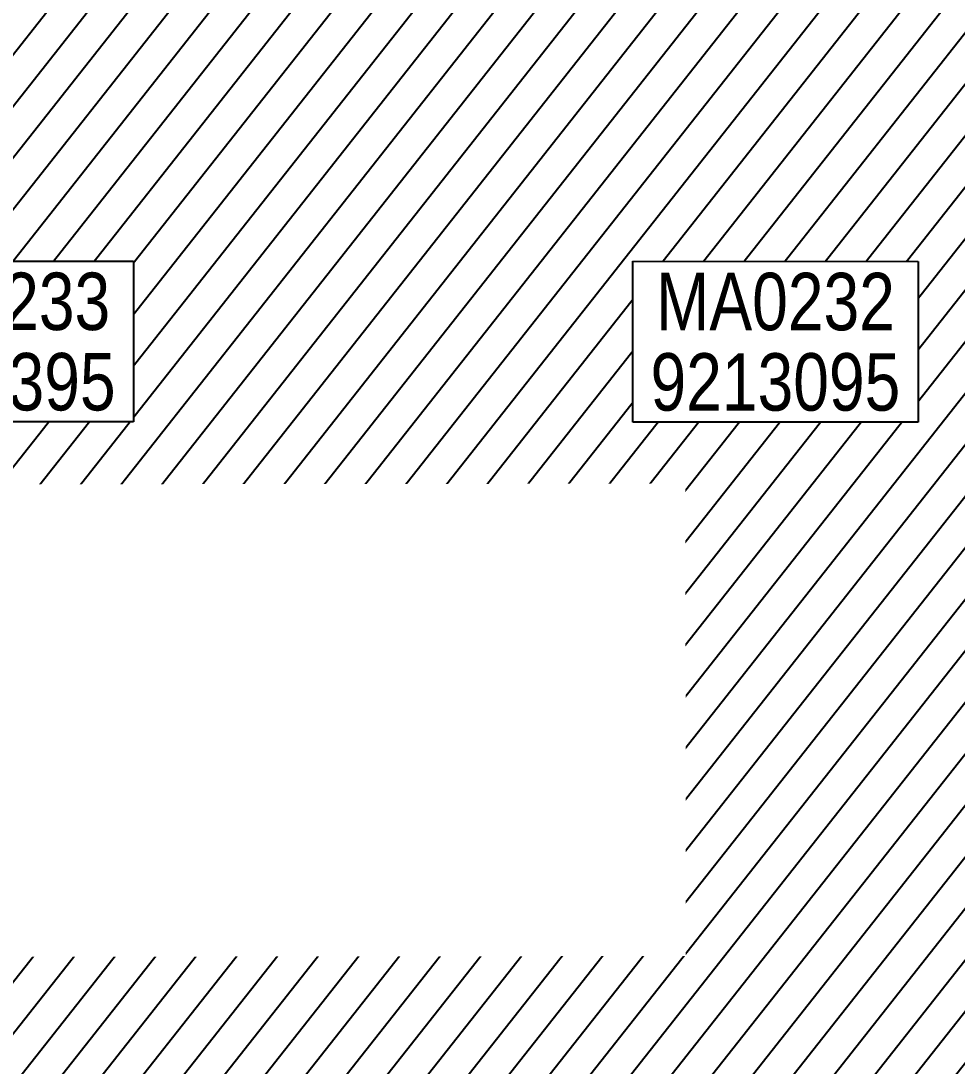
# Model space of a CAD drawing. Header units: centimetres. Extents: x -6122352 to 4157695, y -1694241 to 1947892.
# Drawn here: x 108558 to 115896, y -192077 to -183890 of the extents above; entities that cross this region are included whole.
import ezdxf
from ezdxf.xclip import XClip

# ---------------------------------------------------------------- set-up
doc = ezdxf.new("R2010")
doc.units = ezdxf.units.CM
doc.header["$MEASUREMENT"] = 0
doc.header["$XCLIPFRAME"] = 2
for name, pattern in [('DASHED2', [0.375, 0.25, -0.125]), ('XR-AR-END-SETTING OUT PLAN$0$23585-XR-AR-END-GROUND FLOOR$0$23261-XR-AR-SI-GF$0$HIDDEN', [0.375, 0.25, -0.125]), ('XR-AR-END-SETTING OUT PLAN$0$23585-XR-AR-END-GROUND FLOOR$0$945-4P-1-101-GROUND FLOOR PLAN$0$XR-MIDDLE-GROUND FLOOR PLAN$0$HIDDEN2', [0.1875, 0.125, -0.0625]), ('XR-AR-END-SETTING OUT PLAN$0$23585-XR-AR-END-GROUND FLOOR$0$HIDDEN', [0.375, 0.25, -0.125]), ('XR-AR-END-SETTING OUT PLAN$0$23585-XR-AR-END-GROUND FLOOR$0$XR-END-GROUND FLOOR PLAN$0$HIDDEN', [9.525, 6.35, -3.175]), ('XR-AR-END-SETTING OUT PLAN$0$23585-XR-AR-END-GROUND FLOOR$0$XR-END-GROUND FLOOR PLAN$0$HIDDEN2', [0.1875, 0.125, -0.0625]), ('XR-AR-MID-SETTING OUT FOR MASTER$0$23585-XR-AR-MID-GROUND FLOOR$0$23261-XR-AR-SI-GF$0$HIDDEN', [0.375, 0.25, -0.125]), ('XR-AR-MID-SETTING OUT FOR MASTER$0$23585-XR-AR-MID-GROUND FLOOR$0$945-4P-1-101-GROUND FLOOR PLAN$0$XR-MIDDLE-GROUND FLOOR PLAN$0$HIDDEN', [9.525, 6.35, -3.175]), ('XR-AR-MID-SETTING OUT FOR MASTER$0$23585-XR-AR-MID-GROUND FLOOR$0$945-4P-1-101-GROUND FLOOR PLAN$0$XR-MIDDLE-GROUND FLOOR PLAN$0$HIDDEN2', [0.1875, 0.125, -0.0625])]:
    doc.linetypes.add(name, pattern=pattern)
doc.layers.add('23585-XR-AR-DAMAC PLOT LIMITS$0$1-End units', color=7, linetype='Continuous', lineweight=5, true_color=0xf8991e)
for name, color, linetype, lineweight in [('23585-XR-AR-DAMAC PLOT LIMITS$0$1-Mid units', 41, 'Continuous', 5), ('@ Foundations', 4, 'DASHED2', 50), ('A-ANNO-TEXT', 3, 'Continuous', 25), ('XR-AR-END-SETTING OUT PLAN$0$23585-XR-AR-END-GROUND FLOOR$0$A-DOOR-FULL', 1, 'Continuous', 9), ('XR-AR-END-SETTING OUT PLAN$0$23585-XR-AR-END-GROUND FLOOR$0$A-FLOR-OVHD', 9, 'XR-AR-END-SETTING OUT PLAN$0$23585-XR-AR-END-GROUND FLOOR$0$23261-XR-AR-SI-GF$0$HIDDEN', 15), ('XR-AR-END-SETTING OUT PLAN$0$23585-XR-AR-END-GROUND FLOOR$0$A-FLOR-UNDR', 8, 'XR-AR-END-SETTING OUT PLAN$0$23585-XR-AR-END-GROUND FLOOR$0$HIDDEN', 5), ('XR-AR-END-SETTING OUT PLAN$0$23585-XR-AR-END-GROUND FLOOR$0$A-GLAZ-SILL', 8, 'Continuous', 5), ('XR-AR-END-SETTING OUT PLAN$0$23585-XR-AR-END-GROUND FLOOR$0$A-WALL', 7, 'Continuous', 30), ('XR-AR-END-SETTING OUT PLAN$0$23585-XR-AR-END-GROUND FLOOR$0$A-WALL-FNSH', 9, 'Continuous', 5), ('XR-AR-END-SETTING OUT PLAN$0$23585-XR-AR-END-GROUND FLOOR$0$S-COLS', 51, 'Continuous', 40), ('XR-AR-END-SETTING OUT PLAN$0$23585-XR-AR-END-GROUND FLOOR$0$S-COLS-PATT', 8, 'Continuous', 5), ('XR-AR-MID-SETTING OUT FOR MASTER$0$23585-XR-AR-MID-GROUND FLOOR$0$$A-GLAZ-WNDO', 232, 'Continuous', 9), ('XR-AR-MID-SETTING OUT FOR MASTER$0$23585-XR-AR-MID-GROUND FLOOR$0$$A-WALL', 1, 'Continuous', 5), ('XR-AR-MID-SETTING OUT FOR MASTER$0$23585-XR-AR-MID-GROUND FLOOR$0$A-DOOR', 31, 'Continuous', 5), ('XR-AR-MID-SETTING OUT FOR MASTER$0$23585-XR-AR-MID-GROUND FLOOR$0$A-DOOR-FULL', 1, 'Continuous', 9), ('XR-AR-MID-SETTING OUT FOR MASTER$0$23585-XR-AR-MID-GROUND FLOOR$0$A-EQUP-KITN-PLAN', 202, 'Continuous', 9), ('XR-AR-MID-SETTING OUT FOR MASTER$0$23585-XR-AR-MID-GROUND FLOOR$0$A-FLOR-OVHD', 9, 'XR-AR-MID-SETTING OUT FOR MASTER$0$23585-XR-AR-MID-GROUND FLOOR$0$23261-XR-AR-SI-GF$0$HIDDEN', 15), ('XR-AR-MID-SETTING OUT FOR MASTER$0$23585-XR-AR-MID-GROUND FLOOR$0$A-GLAZ-SILL', 8, 'Continuous', 5), ('XR-AR-MID-SETTING OUT FOR MASTER$0$23585-XR-AR-MID-GROUND FLOOR$0$A-GLAZ-WNDO', 232, 'Continuous', 9), ('XR-AR-MID-SETTING OUT FOR MASTER$0$23585-XR-AR-MID-GROUND FLOOR$0$A-WALL', 7, 'Continuous', 30), ('XR-AR-MID-SETTING OUT FOR MASTER$0$23585-XR-AR-MID-GROUND FLOOR$0$A-WALL-FNSH', 9, 'Continuous', 5), ('XR-AR-MID-SETTING OUT FOR MASTER$0$23585-XR-AR-MID-GROUND FLOOR$0$S-COLS', 51, 'Continuous', 40)]:
    doc.layers.add(name, color=color, linetype=linetype, lineweight=lineweight)
for name, color, linetype in [('@MI-REF LAYER', 7, 'Continuous'), ('B_TH_4', 7, 'Continuous'), ('XR-AR-END-SETTING OUT PLAN$0$23585-XR-AR-END-GROUND FLOOR$0$A-Flor-Hral', 3, 'Continuous'), ('XR-AR-END-SETTING OUT PLAN$0$23585-XR-AR-END-GROUND FLOOR$0$A-Flor-Strs', 1, 'Continuous'), ('XR-AR-MID-SETTING OUT FOR MASTER$0$23585-XR-AR-MID-GROUND FLOOR$0$A-Flor-Hral', 3, 'Continuous'), ('XR-AR-MID-SETTING OUT FOR MASTER$0$23585-XR-AR-MID-GROUND FLOOR$0$A-Flor-Strs', 1, 'Continuous'), ('XR-AR-MID-SETTING OUT FOR MASTER$0$23585-XR-AR-MID-GROUND FLOOR$0$G-SHAD-20', 251, 'Continuous'), ('XR-AR-MID-SETTING OUT FOR MASTER$0$23585-XR-AR-MID-GROUND FLOOR$0$GS-HATCH-FLOOR TILE', 251, 'Continuous')]:
    doc.layers.add(name, color=color, linetype=linetype)
doc.styles.add('Xref group 33-41$0$Overall SOP Plan$0$LAC-609-NG10-1-XREF-GRID-125SC$0$GRID-DIM-NO', font='arial.ttf', dxfattribs={"width": 0.8})

# ---------------------------------------------------------------- blocks, each defined once
blk = doc.blocks.new('23585-XR-AR-DAMAC PLOT LIMITS')
at = {"layer": '23585-XR-AR-DAMAC PLOT LIMITS$0$1-End units', "color": 251, "true_color": 0x636466}
blk.add_lwpolyline([(496589.5097, 2768854.0645), (496595.6913, 2768860.8109), (496613.3863, 2768844.5971), (496607.2047, 2768837.8507)], close=True, dxfattribs=at)
at = {"layer": '23585-XR-AR-DAMAC PLOT LIMITS$0$1-Mid units', "color": 251, "true_color": 0x636466}
blk.add_lwpolyline([(496595.6913, 2768860.8109), (496599.7447, 2768865.2347), (496617.4397, 2768849.0209), (496613.3863, 2768844.5971)], close=True, dxfattribs=at)
blk = doc.blocks.new('A$Cf093b529')
at = {"layer": 'A-ANNO-TEXT'}
blk.add_blockref('23585-XR-AR-DAMAC PLOT LIMITS', (-495391.9901, -2768603.4419), dxfattribs=at)
blk = doc.blocks.new('*U37')
for points in [[(91, 0), (41, 0), (41, 1021), (91, 1021)], [(0, 0), (38, 0), (38, -50), (50, -50), (50, -110), (0, -110)], [(1100, 0), (1062, 0), (1062, -50), (1050, -50), (1050, -110), (1100, -110)]]:
    blk.add_lwpolyline(points, close=True)
at = {"color": 8, "linetype": 'XR-AR-END-SETTING OUT PLAN$0$23585-XR-AR-END-GROUND FLOOR$0$XR-END-GROUND FLOOR PLAN$0$HIDDEN2'}
blk.add_arc((41, 0), 1021, 0, 90, dxfattribs=at)
at = {"layer": 'XR-AR-END-SETTING OUT PLAN$0$23585-XR-AR-END-GROUND FLOOR$0$A-GLAZ-SILL', "linetype": 'XR-AR-END-SETTING OUT PLAN$0$23585-XR-AR-END-GROUND FLOOR$0$945-4P-1-101-GROUND FLOOR PLAN$0$XR-MIDDLE-GROUND FLOOR PLAN$0$HIDDEN2', "ltscale": 3}
blk.add_lwpolyline([(0, 0), (1100, 0), (1100, -110), (0, -110)], close=True, dxfattribs=at)
blk = doc.blocks.new('*U131')
for points in [[(91, 0), (41, 0), (41, 1021), (91, 1021)], [(0, 0), (38, 0), (38, -50), (50, -50), (50, -122), (0, -122)], [(1100, 0), (1062, 0), (1062, -50), (1050, -50), (1050, -122), (1100, -122)]]:
    blk.add_lwpolyline(points, close=True)
at = {"color": 8, "linetype": 'XR-AR-END-SETTING OUT PLAN$0$23585-XR-AR-END-GROUND FLOOR$0$XR-END-GROUND FLOOR PLAN$0$HIDDEN2'}
blk.add_arc((41, 0), 1021, 0, 90, dxfattribs=at)
at = {"layer": 'XR-AR-END-SETTING OUT PLAN$0$23585-XR-AR-END-GROUND FLOOR$0$A-GLAZ-SILL', "linetype": 'XR-AR-END-SETTING OUT PLAN$0$23585-XR-AR-END-GROUND FLOOR$0$945-4P-1-101-GROUND FLOOR PLAN$0$XR-MIDDLE-GROUND FLOOR PLAN$0$HIDDEN2', "ltscale": 3}
blk.add_lwpolyline([(0, 0), (1100, 0), (1100, -122), (0, -122)], close=True, dxfattribs=at)
blk = doc.blocks.new('*U36')
at = {"linetype": 'XR-AR-END-SETTING OUT PLAN$0$23585-XR-AR-END-GROUND FLOOR$0$XR-END-GROUND FLOOR PLAN$0$HIDDEN', "ltscale": 0.2}
blk.add_lwpolyline([(672.5, 0, 0, 0, 0), (125, 0, 16.7, 16.7, 0), (62.5, -171.7, 16.7, 16.7, 0), (-62.5, 171.7, 16.7, 16.7, 0), (-125, 0, 0, 0, 0), (-771.8, 0, 0, 0, 0)], format="xyseb", dxfattribs=at)
blk = doc.blocks.new('XR-AR-END-SETTING OUT PLAN$0$23585-XR-AR-END-GROUND FLOOR$0$A$C75a8815d')
at = {"layer": 'XR-AR-END-SETTING OUT PLAN$0$23585-XR-AR-END-GROUND FLOOR$0$S-COLS', "color": 252, "lineweight": 30}
for points in [[(6049.9, 3656.8), (6049.9, 2256.8), (6249.9, 2256.8), (6249.9, 3656.8)], [(6050, 1200), (6050, 0), (6250, 0), (6250, 1200)]]:
    blk.add_lwpolyline(points, close=True, dxfattribs=at)
blk = doc.blocks.new('XR-AR-END-SETTING OUT PLAN')
at = {"layer": 'XR-AR-END-SETTING OUT PLAN$0$23585-XR-AR-END-GROUND FLOOR$0$A-Flor-Hral', "color": 8}
for p, q in [((7060.1, 13800), (9050.1, 13800)), ((7060.1, 13750), (7060.1, 13800)), ((7060.1, 13750), (9050.1, 13750)), ((7060.1, 12850), (8050.1, 12850)), ((7060.1, 12800), (7060.1, 12850)), ((7060.1, 12800), (8000.1, 12800)), ((8000.1, 11526.8), (8000.1, 12800)), ((8050.1, 11545), (8050.1, 12850))]:
    blk.add_line(p, q, dxfattribs=at)
at = {"layer": 'XR-AR-END-SETTING OUT PLAN$0$23585-XR-AR-END-GROUND FLOOR$0$A-FLOR-OVHD', "color": 8, "ltscale": 5}
blk.add_lwpolyline([(8549.8, 7912.7), (9050, 7912.7), (9050, 7412.7), (8549.8, 7412.7)], close=True, dxfattribs=at)
for points in [[(8549.8, 7912.7), (9050, 7412.7)], [(9050, 7912.7), (8549.8, 7412.7)]]:
    blk.add_lwpolyline(points, dxfattribs=at)
at = {"layer": 'XR-AR-END-SETTING OUT PLAN$0$23585-XR-AR-END-GROUND FLOOR$0$A-Flor-Strs', "color": 8}
for p, q in [((7110.1, 13850), (9050.1, 13850)), ((7110.1, 13800), (7110.1, 13850)), ((7390.1, 13800), (7390.1, 13850)), ((7670.1, 13800), (7670.1, 13850)), ((7950.1, 13800), (7950.1, 13850)), ((7110.1, 12850), (7110.1, 13750)), ((7390.1, 12850), (7390.1, 13750)), ((7670.1, 12850), (7670.1, 13750)), ((7950.1, 12850), (7950.1, 13750)), ((7110.1, 12750), (7110.1, 12800)), ((7390.1, 12750), (7390.1, 12800)), ((7670.1, 12750), (7670.1, 12800)), ((7950.1, 12800), (7950.1, 11508.5)), ((7950.1, 12750), (8000.1, 12750)), ((8050.1, 12750), (9050.1, 12750)), ((8000.1, 12470), (7950.1, 12470)), ((8050.1, 12470), (9050.1, 12470)), ((8000.1, 12190), (7950.1, 12190)), ((8050.1, 12190), (9050.1, 12190)), ((8000.1, 11910), (7950.1, 11910)), ((8050.1, 11910), (9050.1, 11910)), ((8000.1, 11630), (7950.1, 11630)), ((8050.1, 11630), (8280.1, 11630))]:
    blk.add_line(p, q, dxfattribs=at)
at = {"layer": 'XR-AR-END-SETTING OUT PLAN$0$23585-XR-AR-END-GROUND FLOOR$0$A-Flor-Strs', "color": 8, "linetype": 'XR-AR-END-SETTING OUT PLAN$0$23585-XR-AR-END-GROUND FLOOR$0$XR-END-GROUND FLOOR PLAN$0$HIDDEN', "ltscale": 0.1}
for p, q in [((8280.1, 11630), (8413.8, 11630)), ((8500, 11630), (9050.1, 11630)), ((8050.1, 9010), (8050.1, 11545)), ((7950.1, 11508.5), (7950.1, 8110)), ((8000.1, 9060), (8000.1, 11526.8)), ((8000.1, 11350), (7950.1, 11350)), ((8050.1, 11350), (9050.1, 11350)), ((8000.1, 11070), (7950.1, 11070)), ((8050.1, 11070), (9050.1, 11070)), ((8000.1, 10790), (7950.1, 10790)), ((8050.1, 10790), (9050.1, 10790)), ((8000.1, 10510), (7950.1, 10510)), ((8050.1, 10510), (9050.1, 10510)), ((8000.1, 10230), (7950.1, 10230)), ((8050.1, 10230), (9030.1, 10230)), ((8000.1, 9950), (7950.1, 9950)), ((8050.1, 9950), (9030.1, 9950)), ((8050.1, 9840), (9030.1, 9840)), ((8000.1, 9670), (7950.1, 9670)), ((8050.1, 9670), (9030.1, 9670)), ((8000.1, 9390), (7950.1, 9390)), ((8050.1, 9390), (9030.1, 9390)), ((8000.1, 9110), (7950.1, 9110)), ((8050.1, 9110), (9030.1, 9110)), ((7950.1, 9060), (8000.1, 9060)), ((7950.1, 9010), (8050.1, 9010)), ((7950.1, 8210), (9050.1, 8210)), ((7950.1, 8160), (9050.1, 8160)), ((7950.1, 8110), (9050.1, 8110))]:
    blk.add_line(p, q, dxfattribs=at)
at = {"layer": 'XR-AR-END-SETTING OUT PLAN$0$23585-XR-AR-END-GROUND FLOOR$0$A-Flor-Strs', "color": 8}
for points in [[(8550.1, 12190), (8550.1, 13300), (7110.1, 13300)], [(8413.8, 11630), (8500.1, 11630)]]:
    blk.add_lwpolyline(points, dxfattribs=at)
at = {"layer": 'XR-AR-END-SETTING OUT PLAN$0$23585-XR-AR-END-GROUND FLOOR$0$A-Flor-Strs', "color": 8, "const_width": 20}
blk.add_lwpolyline([(8325.1, 12330), (8550.1, 12190), (8775.1, 12330)], dxfattribs=at)
at = {"layer": 'XR-AR-END-SETTING OUT PLAN$0$23585-XR-AR-END-GROUND FLOOR$0$A-Flor-Strs', "color": 8}
blk.add_circle((7110.1, 13300), 41.8, dxfattribs=at)
at = {"layer": 'XR-AR-END-SETTING OUT PLAN$0$23585-XR-AR-END-GROUND FLOOR$0$A-FLOR-UNDR', "color": 8, "ltscale": 5}
blk.add_line((7950.1, 12650), (9050.1, 12650), dxfattribs=at)
at = {"layer": 'XR-AR-END-SETTING OUT PLAN$0$23585-XR-AR-END-GROUND FLOOR$0$A-WALL', "color": 8}
for points in [[(9250.1, 6650), (9050.1, 6650), (9050.1, 8750), (6850.1, 8750), (6850.1, 8700), (6750.1, 8700), (6750.1, 8750), (6650.1, 8750), (6650.1, 8850), (6950.1, 8850), (6950.1, 8900), (7050.1, 8900), (7050.1, 8850), (9050.1, 8850), (9050.1, 10350), (7050.1, 10350), (7050.1, 9800), (6950.1, 9800), (6950.1, 10550), (7050.1, 10550), (7050.1, 10450), (9050.1, 10450), (9049.9, 19523.4), (9250, 19523.4)], [(7150.1, 12100), (7100.1, 12100), (7100.1, 11550), (7150.1, 11550)]]:
    blk.add_lwpolyline(points, close=True, dxfattribs=at)
for points in [[(7250.1, 12200), (7250.1, 11450), (6950.1, 11450), (6950.1, 12750), (7950.1, 12750), (7950.1, 12650), (7100.1, 12650), (7100.1, 12200), (7250.1, 12200), (7250.1, 12200), (7250.1, 12200)], [(7050.1, 10450), (7050.1, 10350)], [(9050.1, 10450), (9050.1, 10350)], [(6750.1, 7650), (6750.1, 7800), (6850.1, 7800), (6850.1, 7750), (7450.1, 7750), (7450.1, 5750), (7350.1, 5750), (7350.1, 7650), (6750.1, 7650)]]:
    blk.add_lwpolyline(points, dxfattribs=at)
at = {"layer": 'XR-AR-END-SETTING OUT PLAN$0$23585-XR-AR-END-GROUND FLOOR$0$A-WALL-FNSH', "color": 8}
for p, q in [((6870.1, 8700), (6850.1, 8700)), ((9030.1, 8730), (6870.1, 8730)), ((6870.1, 8730), (6870.1, 8700)), ((9030.1, 6670), (9030.1, 8730))]:
    blk.add_line(p, q, dxfattribs=at)
for points in [[(6981.5, 9800), (7070.1, 9800), (7070.1, 10330), (9030.1, 10330), (9030.1, 8870), (7070.1, 8870), (7070.1, 8900), (7050.1, 8900)], [(6850.1, 7800), (6870.1, 7800), (6870.1, 7770), (7470.1, 7770), (7470.1, 5770), (7780.1, 5770), (7780.1, 5650)]]:
    blk.add_lwpolyline(points, dxfattribs=at)
at = {"layer": 'XR-AR-END-SETTING OUT PLAN$0$23585-XR-AR-END-GROUND FLOOR$0$S-COLS-PATT', "color": 8}
for p, q in [((7100.1, 12100), (7137.4, 12100)), ((7141.9, 12100), (7150.1, 12100)), ((7200.1, 12100), (7250.1, 12100))]:
    blk.add_line(p, q, dxfattribs=at)
at = {"layer": 'XR-AR-END-SETTING OUT PLAN$0$23585-XR-AR-END-GROUND FLOOR$0$A-DOOR-FULL', "color": 8}
for name, p, xscale, yscale, zscale, rotation in [('*U131', (7050.1, 10550), -0.8181818181818169, 0.8181818181818169, 0.8181818181818167, 270), ('*U131', (7050.1, 8900), -0.8181818181818169, 0.8181818181818169, 0.8181818181818167, 270), ('*U37', (6650.1, 8750), 0.9090909090912127, 0.9090909090912127, 0.9090909090912127, 179.9999999999999), ('*U131', (6850.1, 8700), 0.8181818181818152, 0.8181818181818152, 0.8181818181818152, 270)]:
    blk.add_blockref(name, p, dxfattribs=dict(at, xscale=xscale, yscale=yscale, zscale=zscale, rotation=rotation))
at = {"layer": 'XR-AR-END-SETTING OUT PLAN$0$23585-XR-AR-END-GROUND FLOOR$0$A-FLOR-OVHD', "color": 8, "xscale": -0.999999999999999, "rotation": 199.9831065219304}
blk.add_blockref('*U36', (8500, 11710), dxfattribs=at)
at = {"layer": 'XR-AR-END-SETTING OUT PLAN$0$23585-XR-AR-END-GROUND FLOOR$0$S-COLS-PATT', "color": 8}
blk.add_blockref('XR-AR-END-SETTING OUT PLAN$0$23585-XR-AR-END-GROUND FLOOR$0$A$C75a8815d', (3000.1, 5500), dxfattribs=at)
blk = doc.blocks.new('END UNIT')
at = {"xscale": 0.001, "yscale": 0.001, "zscale": 0.001}
blk.add_blockref('XR-AR-END-SETTING OUT PLAN', (-9.1502, 0), dxfattribs=at)
blk = doc.blocks.new('*U130')
for points in [[(91, 0), (41, 0), (41, 1021), (91, 1021)], [(0, 0), (38, 0), (38, -50), (50, -50), (50, -122), (0, -122)], [(1100, 0), (1062, 0), (1062, -50), (1050, -50), (1050, -122), (1100, -122)]]:
    blk.add_lwpolyline(points, close=True)
at = {"color": 8, "linetype": 'XR-AR-MID-SETTING OUT FOR MASTER$0$23585-XR-AR-MID-GROUND FLOOR$0$945-4P-1-101-GROUND FLOOR PLAN$0$XR-MIDDLE-GROUND FLOOR PLAN$0$HIDDEN2'}
blk.add_arc((41, 0), 1021, 0, 90, dxfattribs=at)
at = {"layer": 'XR-AR-MID-SETTING OUT FOR MASTER$0$23585-XR-AR-MID-GROUND FLOOR$0$A-GLAZ-SILL', "linetype": 'XR-AR-MID-SETTING OUT FOR MASTER$0$23585-XR-AR-MID-GROUND FLOOR$0$945-4P-1-101-GROUND FLOOR PLAN$0$XR-MIDDLE-GROUND FLOOR PLAN$0$HIDDEN2', "ltscale": 3}
blk.add_lwpolyline([(0, 0), (1100, 0), (1100, -122), (0, -122)], close=True, dxfattribs=at)
blk = doc.blocks.new('*U27')
for points in [[(91, 0), (41, 0), (41, 1021), (91, 1021)], [(0, 0), (38, 0), (38, -50), (50, -50), (50, -250), (0, -250)], [(1100, 0), (1062, 0), (1062, -50), (1050, -50), (1050, -250), (1100, -250)]]:
    blk.add_lwpolyline(points, close=True)
at = {"color": 8, "linetype": 'XR-AR-MID-SETTING OUT FOR MASTER$0$23585-XR-AR-MID-GROUND FLOOR$0$945-4P-1-101-GROUND FLOOR PLAN$0$XR-MIDDLE-GROUND FLOOR PLAN$0$HIDDEN2'}
blk.add_arc((41, 0), 1021, 0, 90, dxfattribs=at)
at = {"layer": 'XR-AR-MID-SETTING OUT FOR MASTER$0$23585-XR-AR-MID-GROUND FLOOR$0$A-GLAZ-SILL', "linetype": 'XR-AR-MID-SETTING OUT FOR MASTER$0$23585-XR-AR-MID-GROUND FLOOR$0$945-4P-1-101-GROUND FLOOR PLAN$0$XR-MIDDLE-GROUND FLOOR PLAN$0$HIDDEN2', "ltscale": 3}
blk.add_lwpolyline([(0, 0), (1100, 0), (1100, -250), (0, -250)], close=True, dxfattribs=at)
blk = doc.blocks.new('XR-AR-MID-SETTING OUT FOR MASTER$0$23585-XR-AR-MID-GROUND FLOOR$0$945-4P-1-101-GROUND FLOOR PLAN$0$XR-MIDDLE-GROUND FLOOR PLAN$0$A$C69996ABC')
at = {"layer": 'XR-AR-MID-SETTING OUT FOR MASTER$0$23585-XR-AR-MID-GROUND FLOOR$0$A-FLOR-OVHD', "linetype": 'XR-AR-MID-SETTING OUT FOR MASTER$0$23585-XR-AR-MID-GROUND FLOOR$0$945-4P-1-101-GROUND FLOOR PLAN$0$XR-MIDDLE-GROUND FLOOR PLAN$0$HIDDEN2', "ltscale": 5}
for p, q in [((0, 0.9), (0.1, 0.9)), ((0, 0.9), (0, 0)), ((0, 0), (0.1, 0))]:
    blk.add_line(p, q, dxfattribs=at)
blk.add_lwpolyline([(0.1, 0.85), (0.25, 0.45), (0.1, 0.05)], dxfattribs=at)
at = {"layer": 'XR-AR-MID-SETTING OUT FOR MASTER$0$23585-XR-AR-MID-GROUND FLOOR$0$A-GLAZ-WNDO'}
for p, q in [((0.1, 0.85), (0.1, 0.9)), ((0.1, 0.9), (0.1, 0)), ((0.25, 0.85), (0.1, 0.85)), ((0.25, 0.9), (0.25, 0.85)), ((0.25, 0.85), (0.25, 0.05)), ((0.1, 0), (0.1, 0.05)), ((0.1, 0.05), (0.25, 0.05)), ((0.25, 0), (0.25, 0.05))]:
    blk.add_line(p, q, dxfattribs=at)
for points in [[(0.25, 0.9), (0.1, 0.9)], [(0.1, 0), (0.25, 0)]]:
    blk.add_lwpolyline(points, dxfattribs=at)
blk.add_lwpolyline([(0.25, 0.85), (0.25, 0.05), (0.2, 0.05), (0.2, 0.85)], close=True, dxfattribs=at)
blk = doc.blocks.new('*U28')
for points in [[(0, 70), (38, 70), (38, 120), (50, 120), (50, 180), (0, 180)], [(1100, 70), (1062, 70), (1062, 120), (1050, 120), (1050, 180), (1100, 180)], [(91, 70), (41, 70), (41, -951), (91, -951)]]:
    blk.add_lwpolyline(points, close=True)
at = {"color": 8, "linetype": 'XR-AR-MID-SETTING OUT FOR MASTER$0$23585-XR-AR-MID-GROUND FLOOR$0$945-4P-1-101-GROUND FLOOR PLAN$0$XR-MIDDLE-GROUND FLOOR PLAN$0$HIDDEN2'}
blk.add_arc((41, 70), 1021, 270, 0, dxfattribs=at)
at = {"layer": 'XR-AR-MID-SETTING OUT FOR MASTER$0$23585-XR-AR-MID-GROUND FLOOR$0$A-GLAZ-SILL', "linetype": 'XR-AR-MID-SETTING OUT FOR MASTER$0$23585-XR-AR-MID-GROUND FLOOR$0$945-4P-1-101-GROUND FLOOR PLAN$0$XR-MIDDLE-GROUND FLOOR PLAN$0$HIDDEN2', "ltscale": 3}
blk.add_lwpolyline([(0, 70), (1100, 70), (1100, 180), (0, 180)], close=True, dxfattribs=at)
blk = doc.blocks.new('XR-AR-MID-SETTING OUT FOR MASTER$0$23585-XR-AR-MID-GROUND FLOOR$0$945-4P-1-101-GROUND FLOOR PLAN$0$XR-MIDDLE-GROUND FLOOR PLAN$0$A$C2DB306E2')
at = {"layer": 'XR-AR-MID-SETTING OUT FOR MASTER$0$23585-XR-AR-MID-GROUND FLOOR$0$A-DOOR-FULL'}
for p, q in [((0.15, 1.25), (0.05, 1.25)), ((0.05, 1.25), (0.05, 1.2)), ((0.15, 1.2), (0.15, 1.25)), ((0.05, 1.2), (0.15, 1.2)), ((0, 0.8), (0, 0)), ((0, 0.8), (0.04, 0.8)), ((0.04, 0.8), (0.04, 0)), ((0.05, 0.35), (0.05, 0.4)), ((0.05, 0.4), (0.15, 0.4)), ((0.15, 0.35), (0.05, 0.35)), ((0.15, 0.4), (0.15, 0.35)), ((0, 0), (0.04, 0))]:
    blk.add_line(p, q, dxfattribs=at)
at = {"layer": 'XR-AR-MID-SETTING OUT FOR MASTER$0$23585-XR-AR-MID-GROUND FLOOR$0$A-GLAZ-SILL', "linetype": 'XR-AR-MID-SETTING OUT FOR MASTER$0$23585-XR-AR-MID-GROUND FLOOR$0$945-4P-1-101-GROUND FLOOR PLAN$0$XR-MIDDLE-GROUND FLOOR PLAN$0$HIDDEN2', "ltscale": 3}
for p, q in [((0.05, 1.2), (0.05, 0.4)), ((0.15, 1.2), (0.15, 0.4))]:
    blk.add_line(p, q, dxfattribs=at)
blk = doc.blocks.new('XR-AR-MID-SETTING OUT FOR MASTER$0$23585-XR-AR-MID-GROUND FLOOR$0$945-4P-1-101-GROUND FLOOR PLAN$0$XR-MIDDLE-GROUND FLOOR PLAN$0$BREAK LINE1')
blk.add_lwpolyline([(648.2, -6.2, 0, 0, 0), (100.8, -6.2, 16.7, 16.7, 0), (38.3, -177.9, 16.7, 16.7, 0), (-86.7, 165.6, 16.7, 16.7, 0), (-149.2, -6.2, 0, 0, 0), (-912.1, -6.2, 0, 0, 0)], format="xyseb")
blk = doc.blocks.new('XR-AR-MID-SETTING OUT FOR MASTER$0$23585-XR-AR-MID-GROUND FLOOR$0$945-4P-1-101-GROUND FLOOR PLAN$0$XR-MIDDLE-GROUND FLOOR PLAN$0$WRFWF')
at = {"layer": 'XR-AR-MID-SETTING OUT FOR MASTER$0$23585-XR-AR-MID-GROUND FLOOR$0$A-FLOR-OVHD', "linetype": 'XR-AR-MID-SETTING OUT FOR MASTER$0$23585-XR-AR-MID-GROUND FLOOR$0$945-4P-1-101-GROUND FLOOR PLAN$0$XR-MIDDLE-GROUND FLOOR PLAN$0$HIDDEN', "ltscale": 0.1}
for p, q in [((9250, 14090), (9250, 9909.4)), ((10350, 14089.4), (9250, 14089.4)), ((10350, 13809.4), (9250, 13809.4)), ((10350, 13529.4), (9250, 13529.4)), ((10350, 13249.4), (9250, 13249.4)), ((10350, 12969.4), (9250, 12969.4)), ((10350, 12689.4), (9250, 12689.4)), ((10350, 12409.4), (9250, 12409.4)), ((10350, 12129.4), (9250, 12129.4)), ((10350, 11849.4), (9250, 11849.4)), ((10350, 11569.4), (9250, 11569.4)), ((10350, 11289.4), (9250, 11289.4)), ((10350, 11009.4), (9250, 11009.4)), ((10350, 11009.4), (10350, 9909.4)), ((10350, 9909.4), (9250, 9909.4))]:
    blk.add_line(p, q, dxfattribs=at)
blk.add_lwpolyline([(10350, 14370), (10350, 11009.4)], dxfattribs=at)
blk = doc.blocks.new('XR-AR-MID-SETTING OUT FOR MASTER$0$23585-XR-AR-MID-GROUND FLOOR$0$945-4P-1-101-GROUND FLOOR PLAN$0$XR-MIDDLE-GROUND FLOOR PLAN$0$ASDASDASD')
blk.add_wipeout([(-42428.5, 24502.3), (-42278.5, 24502.3), (-42278.5, 24052.3), (-42428.5, 24052.3)])
blk.add_hatch(color=256).paths.add_polyline_path([(-42428.5, 24502.3), (-42278.5, 24502.3), (-42428.5, 24052.3)])
for p, q in [((-42278.5, 24502.3), (-42428.5, 24502.3)), ((-42428.5, 24502.3), (-42428.5, 24052.3)), ((-42428.5, 24052.3), (-42278.5, 24502.3)), ((-42278.5, 24052.3), (-42278.5, 24502.3)), ((-42428.5, 24052.3), (-42278.5, 24052.3))]:
    blk.add_line(p, q)
blk = doc.blocks.new('XR-AR-MID-SETTING OUT FOR MASTER$0$23585-XR-AR-MID-GROUND FLOOR$0$A$C08698786')
at = {"layer": 'XR-AR-MID-SETTING OUT FOR MASTER$0$23585-XR-AR-MID-GROUND FLOOR$0$S-COLS', "color": 252, "lineweight": 30}
for points in [[(-100, 9156.8), (-100, 7756.8), (100, 7756.8), (100, 9156.8)], [(-100, 6700), (-100, 5500), (100, 5500), (100, 6700)]]:
    blk.add_lwpolyline(points, close=True, dxfattribs=at)
blk = doc.blocks.new('XR-AR-MID-SETTING OUT FOR MASTER')
at = {"layer": 'XR-AR-MID-SETTING OUT FOR MASTER$0$23585-XR-AR-MID-GROUND FLOOR$0$A-EQUP-KITN-PLAN', "color": 8}
for p, q in [((3500, 14252.7), (5300, 14252.7)), ((4404.9, 12102.7), (5300, 12102.7)), ((4404.9, 11502.7), (4404.9, 12102.7))]:
    blk.add_line(p, q, dxfattribs=at)
at = {"layer": 'XR-AR-MID-SETTING OUT FOR MASTER$0$23585-XR-AR-MID-GROUND FLOOR$0$A-Flor-Hral', "color": 8}
blk.add_lwpolyline([(100, 14902.7), (2090, 14902.7), (2090, 14852.7), (100, 14852.7)], dxfattribs=at)
at = {"layer": 'XR-AR-MID-SETTING OUT FOR MASTER$0$23585-XR-AR-MID-GROUND FLOOR$0$A-FLOR-OVHD', "color": 8, "linetype": 'XR-AR-MID-SETTING OUT FOR MASTER$0$23585-XR-AR-MID-GROUND FLOOR$0$23261-XR-AR-SI-GF$0$HIDDEN', "ltscale": 5}
for p, q in [((3900.1, 14852.7), (5500.1, 14852.7)), ((3400, 14152.7), (3400, 12202.7)), ((3500.1, 12202.7), (3500.1, 14152.7))]:
    blk.add_line(p, q, dxfattribs=at)
blk.add_lwpolyline([(2750, 12002.6), (3250, 12002.6), (3250, 11502.7), (2750, 11502.7)], close=True, dxfattribs=at)
for points in [[(2750, 12002.6), (3250, 11502.7)], [(2750, 11502.7), (3250, 12002.6)]]:
    blk.add_lwpolyline(points, dxfattribs=at)
at = {"layer": 'XR-AR-MID-SETTING OUT FOR MASTER$0$23585-XR-AR-MID-GROUND FLOOR$0$A-Flor-Strs', "color": 8}
for p, q in [((1200, 14852.7), (1200, 13952.7)), ((1480, 14852.7), (1480, 13952.7)), ((1760, 14852.7), (1760, 13952.7)), ((2040, 14852.7), (2040, 13952.7)), ((1100, 13852.7), (100, 13852.7)), ((1200, 13852.7), (1200, 13573.2)), ((1480, 13902.7), (1480, 13852.7)), ((1760, 13902.7), (1760, 13852.7)), ((2040, 13902.7), (2040, 13852.7)), ((1100, 13572.7), (100, 13572.7)), ((1200, 13572.7), (1150, 13572.7))]:
    blk.add_line(p, q, dxfattribs=at)
blk.add_lwpolyline([(1200, 13902.7), (1200, 13852.7), (1150, 13852.7)], dxfattribs=at)
at = {"layer": 'XR-AR-MID-SETTING OUT FOR MASTER$0$23585-XR-AR-MID-GROUND FLOOR$0$A-Flor-Strs', "color": 8, "const_width": 15}
blk.add_lwpolyline([(455.2, 13685.2), (650, 13572.7), (844.9, 13685.2)], dxfattribs=at)
at = {"layer": 'XR-AR-MID-SETTING OUT FOR MASTER$0$23585-XR-AR-MID-GROUND FLOOR$0$A-Flor-Strs', "color": 8}
blk.add_circle((2040, 14402.7), 45, dxfattribs=at)
at = {"layer": 'XR-AR-MID-SETTING OUT FOR MASTER$0$23585-XR-AR-MID-GROUND FLOOR$0$A-WALL', "color": 8}
for points in [[(3900, 14852.7), (3900, 14952.7), (3400, 14952.7), (3400, 14152.7), (3500, 14152.7), (3500, 14852.7)], [(1950, 13202.6), (2000, 13202.6), (2000, 13652.6), (1950, 13652.6)], [(3400, 12202.7), (3500.1, 12202.7), (3500.1, 11502.7), (4400, 11502.7), (4400, 11252.7), (3650, 11252.7), (3650, 11027.6), (3400, 11027.6)], [(4250, 5500), (3050, 5500), (3050, 5750), (4000.2, 5750), (4000.2, 8850), (3300, 8850), (3300, 8950), (3400, 8950.2), (3400.1, 9927.6), (3650, 9927.6), (3650, 9100), (4250, 9100)], [(2100.1, 8950.1), (2099.9, 9050.2), (2200, 9050.2), (2200, 8950.1), (2300, 8950.2), (2300, 8850.1), (2000, 8850.1), (2000, 8950.1)]]:
    blk.add_lwpolyline(points, close=True, dxfattribs=at)
for points in [[(3500, 14852.7), (3400, 14852.7)], [(2100, 11050), (2100, 10950)]]:
    blk.add_lwpolyline(points, dxfattribs=at)
at = {"layer": 'XR-AR-MID-SETTING OUT FOR MASTER$0$23585-XR-AR-MID-GROUND FLOOR$0$A-WALL-FNSH', "color": 8}
for points in [[(2080, 10930), (120, 10930), (120, 8972.8), (1100, 8972.8), (1100, 8952.8)], [(2100, 9950), (2080, 9950), (2080, 10930)]]:
    blk.add_lwpolyline(points, dxfattribs=at)
at = {"layer": 'XR-AR-MID-SETTING OUT FOR MASTER$0$23585-XR-AR-MID-GROUND FLOOR$0$$A-GLAZ-WNDO', "color": 8, "xscale": 1000.000000000049, "yscale": 1000.000000000049, "zscale": 1000.000000000049, "rotation": 90}
blk.add_blockref('XR-AR-MID-SETTING OUT FOR MASTER$0$23585-XR-AR-MID-GROUND FLOOR$0$945-4P-1-101-GROUND FLOOR PLAN$0$XR-MIDDLE-GROUND FLOOR PLAN$0$A$C69996ABC', (5300, 11252.7), dxfattribs=at)
at = {"layer": 'XR-AR-MID-SETTING OUT FOR MASTER$0$23585-XR-AR-MID-GROUND FLOOR$0$$A-WALL', "color": 8}
blk.add_blockref('XR-AR-MID-SETTING OUT FOR MASTER$0$23585-XR-AR-MID-GROUND FLOOR$0$945-4P-1-101-GROUND FLOOR PLAN$0$XR-MIDDLE-GROUND FLOOR PLAN$0$WRFWF', (-9150, -796.8), dxfattribs=at)
at = {"layer": 'XR-AR-MID-SETTING OUT FOR MASTER$0$23585-XR-AR-MID-GROUND FLOOR$0$A-DOOR', "color": 8, "xscale": -1000.000000000001, "yscale": 1000.000000000001, "zscale": 1000.000000000001, "rotation": 270}
blk.add_blockref('XR-AR-MID-SETTING OUT FOR MASTER$0$23585-XR-AR-MID-GROUND FLOOR$0$945-4P-1-101-GROUND FLOOR PLAN$0$XR-MIDDLE-GROUND FLOOR PLAN$0$A$C2DB306E2', (750, 8800.1), dxfattribs=at)
at = {"layer": 'XR-AR-MID-SETTING OUT FOR MASTER$0$23585-XR-AR-MID-GROUND FLOOR$0$A-DOOR-FULL', "color": 8, "xscale": 0.8181820445283869, "yscale": 0.8181820445283869, "zscale": 0.8181820445283869, "rotation": 90}
for p in [(2100.1, 11150), (2100, 9050.1)]:
    blk.add_blockref('*U130', p, dxfattribs=at)
at = {"layer": 'XR-AR-MID-SETTING OUT FOR MASTER$0$23585-XR-AR-MID-GROUND FLOOR$0$A-DOOR-FULL', "color": 8, "rotation": 90}
blk.add_blockref('*U27', (3400, 9927.6), dxfattribs=at)
at = {"layer": 'XR-AR-MID-SETTING OUT FOR MASTER$0$23585-XR-AR-MID-GROUND FLOOR$0$A-DOOR-FULL', "color": 8, "xscale": -0.909090909090913, "yscale": 0.909090909090913, "zscale": 0.909090909090913}
blk.add_blockref('*U28', (3300, 8786.4), dxfattribs=at)
at = {"layer": 'XR-AR-MID-SETTING OUT FOR MASTER$0$23585-XR-AR-MID-GROUND FLOOR$0$A-FLOR-OVHD', "color": 8, "linetype": 'XR-AR-MID-SETTING OUT FOR MASTER$0$23585-XR-AR-MID-GROUND FLOOR$0$23261-XR-AR-SI-GF$0$HIDDEN', "ltscale": 5, "xscale": -0.9999999999999997, "rotation": 194.2810957359752}
blk.add_blockref('XR-AR-MID-SETTING OUT FOR MASTER$0$23585-XR-AR-MID-GROUND FLOOR$0$945-4P-1-101-GROUND FLOOR PLAN$0$XR-MIDDLE-GROUND FLOOR PLAN$0$BREAK LINE1', (675, 13433.2), dxfattribs=at)
at = {"layer": 'XR-AR-MID-SETTING OUT FOR MASTER$0$23585-XR-AR-MID-GROUND FLOOR$0$G-SHAD-20', "color": 8}
blk.add_blockref('XR-AR-MID-SETTING OUT FOR MASTER$0$23585-XR-AR-MID-GROUND FLOOR$0$945-4P-1-101-GROUND FLOOR PLAN$0$XR-MIDDLE-GROUND FLOOR PLAN$0$ASDASDASD', (44478.5, -10849.7), dxfattribs=at)
at = {"layer": 'XR-AR-MID-SETTING OUT FOR MASTER$0$23585-XR-AR-MID-GROUND FLOOR$0$A-Flor-Hral', "color": 8}
blk.add_lwpolyline([(1150, 13560.5), (1150, 13902.7), (2090, 13902.7), (2090, 13952.7), (1100, 13952.7), (1100, 13547.8)], dxfattribs=at)
at = {"layer": 'XR-AR-MID-SETTING OUT FOR MASTER$0$23585-XR-AR-MID-GROUND FLOOR$0$A-Flor-Strs', "color": 8}
blk.add_lwpolyline([(650, 13572.7), (650, 14402.7), (2040, 14402.7)], dxfattribs=at)
at = {"layer": 'XR-AR-MID-SETTING OUT FOR MASTER$0$23585-XR-AR-MID-GROUND FLOOR$0$A-WALL', "color": 8}
for points in [[(100, 19472.7), (-100, 19472.7), (-100, 5500), (100, 5500), (100, 8850.1), (1100, 8850.1), (1100, 8950.1), (100, 8950.1), (100, 10950), (2100, 10950), (2100, 9950.1), (2200, 9950.1), (2200.1, 11150), (2100.1, 11150), (2100, 11050), (100, 11050)], [(2200, 13652.6), (2200, 13652.6), (2200, 13852.6), (1200, 13852.7), (1200, 13752.7), (1850, 13752.6), (1850, 13102.6), (2100.1, 13102.6), (2100.1, 12652.6), (1950, 12652.6), (1950, 12552.4), (2100.1, 12552.4), (2100, 12050), (2200, 12050), (2200, 13202.6), (2050, 13202.6), (2050, 13652.6), (2200, 13652.6)]]:
    blk.add_lwpolyline(points, close=True, dxfattribs=at)
at = {"layer": 'XR-AR-MID-SETTING OUT FOR MASTER$0$23585-XR-AR-MID-GROUND FLOOR$0$GS-HATCH-FLOOR TILE', "color": 8}
blk.add_blockref('XR-AR-MID-SETTING OUT FOR MASTER$0$23585-XR-AR-MID-GROUND FLOOR$0$A$C08698786', (0, 0), dxfattribs=at)
blk = doc.blocks.new('MID UNIT')
at = {"xscale": 0.001, "yscale": 0.001, "zscale": 0.001}
blk.add_blockref('XR-AR-MID-SETTING OUT FOR MASTER', (0, 0), dxfattribs=at)
blk = doc.blocks.new('TH_4')
blk.add_blockref('END UNIT', (495802.3054, 2769130.5141))
blk.add_blockref('MID UNIT', (495802.3054, 2769130.5141))
blk = doc.blocks.new('23585-XR-AR-MALDIVE-3$0$TH_4')
at = {"layer": 'B_TH_4', "xscale": 1.000039184446315, "yscale": 1.000039184446315, "zscale": 1.000039184446315}
blk.add_blockref('TH_4', (-19.4274, -108.5069), dxfattribs=at)
at = {"layer": '@ Foundations', "linetype": 'DASHED2', "ltscale": 0.25}
for points in [[(495800.9554, 2769144.3068), (495803.6554, 2769144.3068), (495803.6554, 2769149.6568), (495800.9554, 2769149.6568)], [(495803.7803, 2769140.4018), (495800.8303, 2769140.4018), (495800.8303, 2769135.3518), (495803.7803, 2769135.3518)]]:
    blk.add_lwpolyline(points, close=True, dxfattribs=at)

msp = doc.modelspace()

# ---------------------------------------------------------------- block references
at = {"layer": '@MI-REF LAYER', "xscale": 1000, "yscale": 1000, "zscale": 1000, "rotation": 312.4882903633292}
msp.add_blockref('A$Cf093b529', (-891608.73293, 539022.72011), dxfattribs=at)

# ---------------------------------------------------------------- next in the draw order: block references
at = {"layer": '@MI-REF LAYER'}
ref = msp.add_blockref('23585-XR-AR-MALDIVE-3$0$TH_4', (-496200594.91888, -2769238010.65776), dxfattribs=dict(at, xscale=1000, yscale=1000, zscale=1000, rotation=359.9894579927457))
XClip(ref).set_block_clipping_path([(495793.2129440373, 2769130.5118746869), (495793.2151333401, 2769154.4527085768), (495802.2924758582, 2769154.4001012277), (495808.2924773204, 2769154.406963835), (495814.292345406, 2769154.4139737505), (495820.2921942999, 2769154.4207010698), (495826.2923302837, 2769154.4274163703), (495835.2531786934, 2769154.4537565196), (495835.2507460304, 2769130.5139004989)])

# ---------------------------------------------------------------- next in the draw order: wipeouts: each hides what was drawn before it
at = {"color": 10}
msp.add_wipeout([(141350.48661, -193268.34145), (141351.12394, -178994.51004), (135102.74947, -178989.93418), (135102.77709, -179294.75786), (111301.34285, -179292.23632), (111301.36116, -178992.65777), (105051.25007, -178992.27587), (105050.84168, -193266.12347), (141350.48634, -193272.80224)], dxfattribs=at).dxf.layer = '@MI-REF LAYER'

# ---------------------------------------------------------------- next in the draw order: hatches: boundary and pattern name
at = {"layer": '@MI-REF LAYER', "transparency": 33554508}
h = msp.add_hatch(dxfattribs=at)
h.set_pattern_fill('ANSI31', color=256, scale=2000, angle=186.72236)
h.paths.add_polyline_path([(141350.48634, -193272.80215), (141352.90655, -178994.51012), (135102.74633, -178994.23105), (135102.52622, -179294.78804), (111301.59379, -179292.23634), (111301.66041, -178992.67396), (105051.25007, -178992.29201), (105050.76712, -193266.12346)])

# ---------------------------------------------------------------- next in the draw order: texts
at = {"layer": '@MI-REF LAYER', "color": 7, "char_height": 450, "width": 2056.8768806, "attachment_point": 1, "rotation": 359.988032973, "line_spacing_factor": 0.839439, "style": 'Xref group 33-41$0$Overall SOP Plan$0$LAC-609-NG10-1-XREF-GRID-125SC$0$GRID-DIM-NO', "bg_fill": 19, "box_fill_scale": 1.2, "bg_fill_color": 256, "bg_fill_transparency": 0}
for s, insert in [('\\pxqc;MA0233 9215395', (107293.21448, -185860.65048)), ('\\pxqc;MA0232 9213095', (113443.19965, -185862.49684))]:
    msp.add_mtext(s, dxfattribs=dict(at, insert=insert))

# ---------------------------------------------------------------- next in the draw order: wipeouts: each hides what was drawn before it
msp.add_wipeout([(106795.83322, -187521.37754), (113765.31676, -187514.4228), (113769.00893, -191214.42095), (106799.52539, -191221.3757)]).dxf.layer = '@MI-REF LAYER'

doc.saveas('drawing.dxf')
